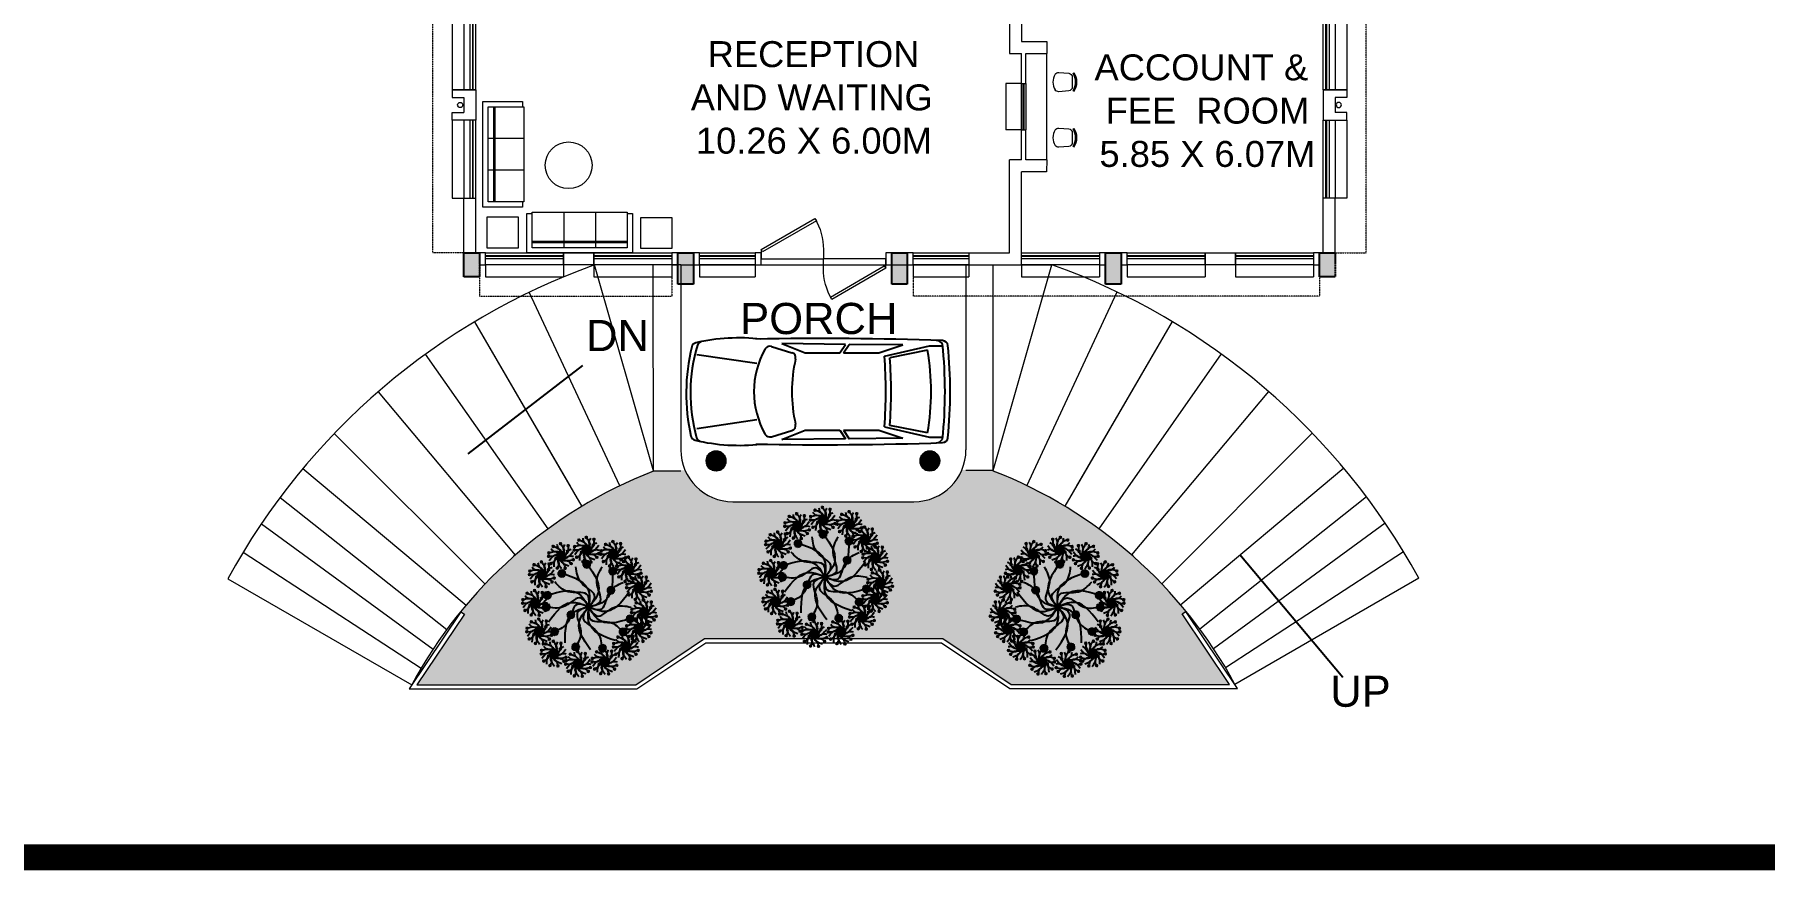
# Model space of a CAD drawing. Header units: inches. Extents: x 719368 to 6315912, y -2624014 to 446967.
# Drawn here: x 6087828 to 6121110, y -2162988 to -2146891 of the extents above; entities that cross this region are included whole.
import ezdxf
from ezdxf.lldxf.tags import DXFTag

# ---------------------------------------------------------------- set-up
doc = ezdxf.new("R2010")
doc.units = ezdxf.units.IN
doc.header["$LTSCALE"] = 20
doc.header["$MEASUREMENT"] = 0
doc.linetypes.add('CENTER2', pattern=[1.125, 0.75, -0.125, 0.125, -0.125])
doc.linetypes.add('DASHED2', pattern=[0.375, 0.25, -0.125])
doc.layers.get('0').update_dxf_attribs({"color": 51, "lineweight": 30})
doc.layers.add('Arrow', color=7, linetype='Continuous')
doc.layers.add('Tree', color=3, linetype='Continuous')
for name, color, linetype, lineweight in [('CLL LEV.', 252, 'Continuous', 18), ('COL HATCH', 254, 'Continuous', 5), ('COLUMN', 2, 'Continuous', 25), ('DIM', 7, 'Continuous', 13), ('DOOR', 43, 'Continuous', 13), ('FIXTURE', 15, 'DASHDOT', 9), ('Furniture', 13, 'Continuous', 13), ('hatch', 6, 'Continuous', 0), ('Landscaping', 82, 'Continuous', 9), ('PROJ.', 30, 'DASHED2', 13), ('Railing', 34, 'Continuous', 20), ('ramp', 9, 'Continuous', 5), ('Text', 7, 'Continuous', 15), ('WALL', 1, 'Continuous', 18), ('window', 71, 'Continuous', 18), ('Window-Wall', 7, 'Continuous', 20)]:
    doc.layers.add(name, color=color, linetype=linetype, lineweight=lineweight)
doc.styles.add('L120', font='simplex.shx', dxfattribs={"height": 1})
doc.styles.get("Standard").update_dxf_attribs({"font": 'TCCM____.TTF', "height": 100})
doc.styles.add('Tabrej.', font='GOTHIC.TTF', dxfattribs={"height": 1})
tags = doc.linetypes.add('DASHDOT', pattern=[1, 0.5, -0.25, 0, -0.25]).pattern_tags.tags
tags[10:11] = [DXFTag(74, 4), DXFTag(75, 0), DXFTag(340, '0'), DXFTag(46, 1.0), DXFTag(50, 0.0), DXFTag(44, 0.0), DXFTag(45, 0.0)]
tags[8:9] = [DXFTag(74, 4), DXFTag(75, 0), DXFTag(340, '0'), DXFTag(46, 1.0), DXFTag(50, 0.0), DXFTag(44, 0.0), DXFTag(45, 0.0)]
tags[6:7] = [DXFTag(74, 4), DXFTag(75, 0), DXFTag(340, '0'), DXFTag(46, 1.0), DXFTag(50, 0.0), DXFTag(44, 0.0), DXFTag(45, 0.0)]
tags[4:5] = [DXFTag(74, 4), DXFTag(75, 0), DXFTag(340, '0'), DXFTag(46, 1.0), DXFTag(50, 0.0), DXFTag(44, 0.0), DXFTag(45, 0.0)]
doc.dimstyles.get("Standard").update_dxf_attribs({"dimtxt": 0.18, "dimasz": 0.18, "dimexe": 0.18, "dimexo": 0.0625, "dimgap": 0.09, "dimtad": 0, "dimtih": 1, "dimtoh": 1, "dimdec": 4, "dimzin": 0, "dimdsep": 46, "dimtxsty": 'Standard', "dimcen": 0.09, "dimadec": 0, "dimazin": 0, "dimtfac": 1, "dimtdec": 4, "dimtofl": 0, "dimtmove": 0, "dimatfit": 3, "dimfxl": 0, "dimtolj": 1, "dimtzin": 0, "dimarcsym": 0})

# ---------------------------------------------------------------- blocks, each defined once
blk = doc.blocks.new('1.5 M Window')
at = {"layer": 'CLL LEV.'}
for p, q in [((-0.23, 0), (-0.46, 0)), ((-0.46, 0), (-0.46, -1.5)), ((-0.46, -1.5), (-0.23, -1.5))]:
    blk.add_line(p, q, dxfattribs=at)
at = {"layer": 'window'}
for p, q in [((-0.065, 0), (-0.065, -1.5)), ((-0.05, -1.5), (-0.05, 0))]:
    blk.add_line(p, q, dxfattribs=at)
at = {"layer": 'Window-Wall'}
for p, q in [((0, 0), (-0.23, 0)), ((-0.23, 0), (-0.23, -1.5)), ((-0.115, 0), (-0.115, -1.5)), ((0, -1.5), (0, 0)), ((-0.23, -1.5), (0, -1.5))]:
    blk.add_line(p, q, dxfattribs=at)
blk = doc.blocks.new('*U81')
for p, q in [((0, 0), (0, 6)), ((40, 0), (40, 6))]:
    blk.add_line(p, q)
blk.add_lwpolyline([(0, 0), (34.6, -20), (35.5, -18.5), (0.9, 1.5)], close=True)
blk.add_arc((0, 0), 40, 330, 360)
blk = doc.blocks.new('New Doors')
at = {"layer": 'DOOR'}
blk.add_line((0, 0.18), (1.199, 0.18), dxfattribs=at)
at = {"layer": 'DOOR', "xscale": 0.0299845412869386, "yscale": 0.0299845412869386, "zscale": 0.0299845412869386}
blk.add_blockref('*U81', (0, 0), dxfattribs=at)
blk = doc.blocks.new('chair1')
for p, q in [((527, 224), (556, 243)), ((527, -224), (556, -243))]:
    blk.add_line(p, q)
blk.add_lwpolyline([(58, 204, -0.283804), (155, 253), (416, 230, -0.389031), (510, 127), (510, -127, -0.389031), (416, -230), (155, -253, -0.283804), (58, -204)], format="xyb")
for centre, radius, start, end in [((390, 0), 390, 148.3892, 211.6108), ((201, 0), 396, 325.6197, 34.3803), ((201, 0), 430, 325.6197, 34.3803)]:
    blk.add_arc(centre, radius, start, end)
blk = doc.blocks.new('sofa1')
at = {"layer": 'Furniture'}
for p, q in [((1016, 0), (-1016, 0)), ((-1016, 0), (-1016, -762)), ((-914.4, -101.6), (-914.4, -787.4)), ((914.4, -101.6), (-914.4, -101.6)), ((-914.4, -203.2), (914.4, -203.2)), ((-914.4, -228.6), (914.4, -228.6)), ((-304.8, -787.4), (-304.8, -101.6)), ((304.8, -787.4), (304.8, -101.6)), ((914.4, -787.4), (914.4, -101.6)), ((1016, -762), (1016, 0)), ((-1016, -762), (-914.4, -762)), ((-914.4, -787.4), (914.4, -787.4)), ((914.4, -762), (1016, -762))]:
    blk.add_line(p, q, dxfattribs=at)
blk = doc.blocks.new('02PCAR01')
at = {"color": 0, "linetype": 'ByBlock'}
for p, q in [((-138, 26.03), (-145, 26.03)), ((-112.52, 20.16), (-138, 26.03)), ((-136.91, 23.5), (-115.59, 19.26)), ((-122.94, 26.61), (-92.48, 26.84)), ((-109.29, 22.08), (-122.94, 26.61)), ((-89.35, 22.08), (-109.29, 22.08)), ((-89.35, 22.08), (-92.48, 26.84)), ((-90.39, 26.87), (-54.31, 27.32)), ((-87.23, 22.08), (-90.39, 26.87)), ((-67.5, 22.08), (-87.23, 22.08)), ((-54.31, 27.32), (-67.5, 22.08)), ((-48.33, 25.72), (-60.01, 22.2)), ((-6, 20.97), (-40, 15.97)), ((-136.91, -23.36), (-115.59, -19.12)), ((-6, -20.97), (-40, -15.97)), ((-138, -25.97), (-145, -25.97)), ((-112.51, -20.11), (-138, -25.97)), ((-109.29, -21.95), (-122.94, -26.47)), ((-122.94, -26.47), (-92.48, -26.7)), ((-89.35, -21.95), (-109.29, -21.95)), ((-89.35, -21.95), (-92.48, -26.7)), ((-87.23, -21.95), (-90.39, -26.73)), ((-90.39, -26.73), (-54.31, -27.18)), ((-67.5, -21.95), (-87.23, -21.95)), ((-54.31, -27.18), (-67.5, -21.95)), ((-48.33, -25.52), (-60.01, -22))]:
    blk.add_line(p, q, dxfattribs=at)
for centre, radius, start, end in [((-77.24, -1914.33), 1944.6, 88.89024, 92.01225), ((-30.02, -77.69), 108.31, 76.66075, 96.5655), ((110.89, 0.1), 260.73, 174.2342, 185.7658), ((-145.41, 25.94), 3.14, 92.11191, 173.48992), ((111.89, 0.1), 258.76, 174.01419, 185.98581), ((-141.57, 24.61), 4.6, 94.39871, 147.52881), ((-7.97, 0.1), 131.06, 169.68972, 190.31028), ((147.71, 0.1), 261.01, 175.59188, 184.44072), ((-59.14, 19.33), 3, 106.79837, 193.66308), ((-47.46, 22.85), 3, 31.14552, 106.79837), ((-87.12, 0.1), 48.72, 330.07742, 29.92258), ((-8.86, 25.33), 3.14, 17.81788, 78.39421), ((-95.47, 0.91), 93.12, 343.03471, 15.81411), ((-5.75, 24.64), 3.14, 14.34517, 76.66075), ((-111.75, 0.91), 111.76, 346.39761, 12.667), ((146.01, 0.1), 262.31, 175.79714, 184.20286), ((-142.7, 0.1), 82.75, 347.06832, 12.93168), ((-59.14, -19.13), 3, 166.33692, 253.20163), ((-145.41, -25.74), 3.14, 186.51008, 267.88809), ((-77.24, 1914.53), 1944.6, 267.98775, 271.10976), ((-141.57, -24.41), 4.6, 212.47119, 265.60129), ((-47.46, -22.65), 3, 253.20163, 328.85448), ((-30.02, 77.89), 108.31, 263.4345, 283.11557), ((-9.37, -25.23), 3.14, 281.32486, 340.88258), ((-6.15, -24.54), 3.14, 283.11557, 344.59415)]:
    blk.add_arc(centre, radius, start, end, dxfattribs=at)
blk = doc.blocks.new('PLANTDF')
at = {"color": 1, "lineweight": -3}
for centre, start, end in [((9523.154, -929.837), 278.6787, 342.5073), ((9523.219, -929.832), 206.6787, 270.5073), ((9523.14, -929.855), 302.6787, 6.5073), ((9523.139, -929.9), 350.6787, 54.5073), ((9523.234, -929.913), 110.6787, 174.5073), ((9523.235, -929.848), 182.6787, 246.5073), ((9523.134, -929.878), 326.6787, 30.5073), ((9523.244, -929.892), 134.6787, 198.5073), ((9523.244, -929.869), 158.6787, 222.5073), ((9522.985, -929.88), 254.6787, 318.5073), ((9522.982, -929.985), 38.6787, 102.5073), ((9523.005, -929.988), 62.6787, 126.5073), ((9522.965, -929.891), 278.6787, 342.5073), ((9523.008, -929.878), 230.6787, 294.5073), ((9522.963, -929.973), 14.6787, 78.5073), ((9523.027, -929.982), 86.6787, 150.5073), ((9523.03, -929.886), 206.6787, 270.5073), ((9522.951, -929.909), 302.6787, 6.5073), ((9522.95, -929.954), 350.6787, 54.5073), ((9523.045, -929.967), 110.6787, 174.5073), ((9523.046, -929.901), 182.6787, 246.5073), ((9522.945, -929.932), 326.6787, 30.5073), ((9523.055, -929.946), 134.6787, 198.5073), ((9523.055, -929.923), 158.6787, 222.5073), ((9523.174, -929.826), 254.6787, 318.5073), ((9523.171, -929.931), 38.6787, 102.5073), ((9523.194, -929.934), 62.6787, 126.5073), ((9523.197, -929.824), 230.6787, 294.5073), ((9523.152, -929.919), 14.6787, 78.5073), ((9523.216, -929.928), 86.6787, 150.5073), ((9523.361, -929.891), 254.6787, 318.5073), ((9523.359, -929.996), 38.6787, 102.5073), ((9523.341, -929.902), 278.6787, 342.5073), ((9523.384, -929.889), 230.6787, 294.5073), ((9523.382, -929.999), 62.6787, 126.5073), ((9523.339, -929.984), 14.6787, 78.5073), ((9523.404, -929.993), 86.6787, 150.5073), ((9523.406, -929.897), 206.6787, 270.5073), ((9523.327, -929.92), 302.6787, 6.5073), ((9523.326, -929.965), 350.6787, 54.5073), ((9523.421, -929.978), 110.6787, 174.5073), ((9523.423, -929.913), 182.6787, 246.5073), ((9523.322, -929.943), 326.6787, 30.5073), ((9523.432, -929.934), 158.6787, 222.5073), ((9523.431, -929.957), 134.6787, 198.5073), ((9522.866, -930.032), 254.6787, 318.5073), ((9522.864, -930.137), 38.6787, 102.5073), ((9522.889, -930.03), 230.6787, 294.5073), ((9522.887, -930.14), 62.6787, 126.5073), ((9522.846, -930.043), 278.6787, 342.5073), ((9522.844, -930.125), 14.6787, 78.5073), ((9522.909, -930.134), 86.6787, 150.5073), ((9522.832, -930.061), 302.6787, 6.5073), ((9522.911, -930.038), 206.6787, 270.5073), ((9522.831, -930.106), 350.6787, 54.5073), ((9522.926, -930.119), 110.6787, 174.5073), ((9522.827, -930.084), 326.6787, 30.5073), ((9522.928, -930.053), 182.6787, 246.5073), ((9522.937, -930.075), 158.6787, 222.5073), ((9522.936, -930.098), 134.6787, 198.5073), ((9523.337, -930.031), 254.6787, 318.5073), ((9523.334, -930.136), 38.6787, 102.5073), ((9523.36, -930.029), 230.6787, 294.5073), ((9523.357, -930.139), 62.6787, 126.5073), ((9523.316, -930.042), 278.6787, 342.5073), ((9523.314, -930.124), 14.6787, 78.5073), ((9523.379, -930.133), 86.6787, 150.5073), ((9523.302, -930.06), 302.6787, 6.5073), ((9523.381, -930.037), 206.6787, 270.5073), ((9523.301, -930.105), 350.6787, 54.5073), ((9523.397, -930.118), 110.6787, 174.5073), ((9523.297, -930.083), 326.6787, 30.5073), ((9523.398, -930.053), 182.6787, 246.5073), ((9523.406, -930.097), 134.6787, 198.5073), ((9523.407, -930.074), 158.6787, 222.5073), ((9522.852, -930.118), 254.6787, 318.5073), ((9522.849, -930.224), 38.6787, 102.5073), ((9522.875, -930.116), 230.6787, 294.5073), ((9522.872, -930.227), 62.6787, 126.5073), ((9522.831, -930.129), 278.6787, 342.5073), ((9522.829, -930.212), 14.6787, 78.5073), ((9522.894, -930.22), 86.6787, 150.5073), ((9522.817, -930.147), 302.6787, 6.5073), ((9522.896, -930.124), 206.6787, 270.5073), ((9522.816, -930.193), 350.6787, 54.5073), ((9522.912, -930.205), 110.6787, 174.5073), ((9522.812, -930.17), 326.6787, 30.5073), ((9522.913, -930.14), 182.6787, 246.5073), ((9522.921, -930.184), 134.6787, 198.5073), ((9522.922, -930.161), 158.6787, 222.5073), ((9523.028, -930.188), 254.6787, 318.5073), ((9523.026, -930.294), 38.6787, 102.5073), ((9523.048, -930.297), 62.6787, 126.5073), ((9523.008, -930.199), 278.6787, 342.5073), ((9523.051, -930.186), 230.6787, 294.5073), ((9523.006, -930.282), 14.6787, 78.5073), ((9523.071, -930.29), 86.6787, 150.5073), ((9523.073, -930.194), 206.6787, 270.5073), ((9522.994, -930.218), 302.6787, 6.5073), ((9522.993, -930.263), 350.6787, 54.5073), ((9523.088, -930.275), 110.6787, 174.5073), ((9523.09, -930.21), 182.6787, 246.5073), ((9522.989, -930.24), 326.6787, 30.5073), ((9523.098, -930.254), 134.6787, 198.5073), ((9523.099, -930.231), 158.6787, 222.5073), ((9522.899, -930.303), 254.6787, 318.5073), ((9522.896, -930.408), 38.6787, 102.5073), ((9522.922, -930.301), 230.6787, 294.5073), ((9522.919, -930.411), 62.6787, 126.5073), ((9522.878, -930.314), 278.6787, 342.5073), ((9522.876, -930.396), 14.6787, 78.5073), ((9522.941, -930.405), 86.6787, 150.5073), ((9522.864, -930.332), 302.6787, 6.5073), ((9522.943, -930.309), 206.6787, 270.5073), ((9522.863, -930.377), 350.6787, 54.5073), ((9522.959, -930.39), 110.6787, 174.5073), ((9522.96, -930.325), 182.6787, 246.5073), ((9522.859, -930.355), 326.6787, 30.5073), ((9522.968, -930.369), 134.6787, 198.5073), ((9522.969, -930.346), 158.6787, 222.5073), ((9523.381, -930.356), 278.6787, 342.5073), ((9523.367, -930.374), 302.6787, 6.5073), ((9523.463, -930.366), 182.6787, 246.5073), ((9523.362, -930.396), 326.6787, 30.5073), ((9523.472, -930.387), 158.6787, 222.5073), ((9523.471, -930.411), 134.6787, 198.5073), ((9523.461, -930.253), 254.6787, 318.5073), ((9523.458, -930.359), 38.6787, 102.5073), ((9523.481, -930.362), 62.6787, 126.5073), ((9523.441, -930.264), 278.6787, 342.5073), ((9523.484, -930.251), 230.6787, 294.5073), ((9523.438, -930.347), 14.6787, 78.5073), ((9523.503, -930.355), 86.6787, 150.5073), ((9523.426, -930.282), 302.6787, 6.5073), ((9523.506, -930.259), 206.6787, 270.5073), ((9523.425, -930.328), 350.6787, 54.5073), ((9523.521, -930.34), 110.6787, 174.5073), ((9523.522, -930.275), 182.6787, 246.5073), ((9523.421, -930.305), 326.6787, 30.5073), ((9523.531, -930.319), 134.6787, 198.5073), ((9523.045, -930.429), 254.6787, 318.5073), ((9523.042, -930.534), 38.6787, 102.5073), ((9523.068, -930.427), 230.6787, 294.5073), ((9523.065, -930.537), 62.6787, 126.5073), ((9523.024, -930.44), 278.6787, 342.5073), ((9523.022, -930.522), 14.6787, 78.5073), ((9523.087, -930.53), 86.6787, 150.5073), ((9523.01, -930.458), 302.6787, 6.5073), ((9523.089, -930.434), 206.6787, 270.5073), ((9523.009, -930.503), 350.6787, 54.5073), ((9523.105, -930.515), 110.6787, 174.5073), ((9523.005, -930.48), 326.6787, 30.5073), ((9523.106, -930.45), 182.6787, 246.5073), ((9523.115, -930.472), 158.6787, 222.5073), ((9523.114, -930.495), 134.6787, 198.5073), ((9523.242, -930.453), 254.6787, 318.5073), ((9523.265, -930.451), 230.6787, 294.5073), ((9523.221, -930.464), 278.6787, 342.5073), ((9523.219, -930.547), 14.6787, 78.5073), ((9523.284, -930.555), 86.6787, 150.5073), ((9523.207, -930.482), 302.6787, 6.5073), ((9523.286, -930.459), 206.6787, 270.5073), ((9523.206, -930.528), 350.6787, 54.5073), ((9523.302, -930.54), 110.6787, 174.5073), ((9523.202, -930.505), 326.6787, 30.5073), ((9523.303, -930.475), 182.6787, 246.5073), ((9523.311, -930.519), 134.6787, 198.5073), ((9523.312, -930.496), 158.6787, 222.5073), ((9523.401, -930.344), 254.6787, 318.5073), ((9523.399, -930.45), 38.6787, 102.5073), ((9523.421, -930.453), 62.6787, 126.5073), ((9523.424, -930.343), 230.6787, 294.5073), ((9523.379, -930.438), 14.6787, 78.5073), ((9523.444, -930.446), 86.6787, 150.5073), ((9523.446, -930.35), 206.6787, 270.5073), ((9523.366, -930.419), 350.6787, 54.5073), ((9523.461, -930.431), 110.6787, 174.5073), ((9523.239, -930.559), 38.6787, 102.5073), ((9523.262, -930.562), 62.6787, 126.5073)]:
    blk.add_arc(centre, 0.0555, start, end, dxfattribs=at)
at = {"color": 64, "lineweight": -3}
for points in [[(9522.985, -930.444), (9523.079, -930.217), (9523.27, -930.156), (9523.254, -930.02), (9523.301, -929.907)], [(9523.004, -929.93), (9523.19, -930.091), (9523.19, -930.291), (9523.324, -930.318), (9523.417, -930.398)], [(9523.377, -929.944), (9523.282, -930.171), (9523.092, -930.233), (9523.108, -930.368), (9523.06, -930.482)], [(9523.169, -930.512), (9523.112, -930.273), (9523.23, -930.111), (9523.138, -930.011), (9523.109, -929.891)], [(9523.193, -929.877), (9523.249, -930.116), (9523.132, -930.278), (9523.224, -930.378), (9523.252, -930.498)], [(9522.875, -930.281), (9523.085, -930.153), (9523.276, -930.215), (9523.342, -930.097), (9523.447, -930.033)], [(9522.882, -930.085), (9523.128, -930.105), (9523.245, -930.267), (9523.369, -930.21), (9523.491, -930.22)], [(9523.487, -930.107), (9523.277, -930.235), (9523.086, -930.173), (9523.02, -930.292), (9522.914, -930.356)], [(9523.358, -930.458), (9523.171, -930.298), (9523.171, -930.098), (9523.038, -930.071), (9522.945, -929.991)], [(9523.479, -930.304), (9523.234, -930.284), (9523.116, -930.122), (9522.993, -930.179), (9522.87, -930.169)]]:
    blk.add_spline(points, degree=3, dxfattribs=at)
blk = doc.blocks.new('New Shaft')
at = {"layer": 'FIXTURE'}
blk.add_circle((0.327, -0.302), 0.05, dxfattribs=at)
at = {"layer": 'WALL'}
for p, q in [((0.035, 0), (0.62, 0)), ((0.035, 0), (0.035, -0.46)), ((0.185, -0.46), (0.185, -0.23)), ((0.185, -0.23), (0.47, -0.23)), ((0.47, -0.46), (0.47, -0.23)), ((0.62, 0), (0.62, -0.46)), ((0.035, -0.46), (0.185, -0.46)), ((0.62, -0.46), (0.47, -0.46))]:
    blk.add_line(p, q, dxfattribs=at)

msp = doc.modelspace()

# ---------------------------------------------------------------- hatches: boundary and pattern name
at = {"lineweight": 30, "ltscale": 0.05}
h = msp.add_hatch(color=0, dxfattribs=at)
h.dxf.hatch_style = 1
h.paths.add_polyline_path([(6100755.6823, -2155102.6644, 1), (6101121.6823, -2155102.6644, 1)])
h = msp.add_hatch(color=0, dxfattribs=at)
h.dxf.hatch_style = 1
h.paths.add_polyline_path([(6104870.6823, -2155102.6644, 1), (6105236.6823, -2155102.6644, 1)])
at = {"layer": 'COL HATCH', "linetype": 'CENTER2'}
h = msp.add_hatch(color=3, dxfattribs=at)
h.dxf.hatch_style = 1
h.paths.add_polyline_path([(6096388.9475, -2151557.691), (6096088.9475, -2151557.691), (6096088.9475, -2151097.691), (6096388.9475, -2151097.691)])
at = {"layer": 'COL HATCH'}
h = msp.add_hatch(color=3, dxfattribs=at)
h.dxf.hatch_style = 1
h.paths.add_polyline_path([(6100503.9474, -2151697.691), (6100203.9474, -2151697.691), (6100203.9474, -2151097.691), (6100503.9474, -2151097.691)])
h = msp.add_hatch(color=3, dxfattribs=at)
h.dxf.hatch_style = 1
h.paths.add_polyline_path([(6104618.9475, -2151697.691), (6104318.9475, -2151697.691), (6104318.9475, -2151097.691), (6104618.9475, -2151097.691)])
h = msp.add_hatch(color=3, dxfattribs=at)
h.dxf.hatch_style = 1
h.paths.add_polyline_path([(6108733.9474, -2151697.691), (6108433.9474, -2151697.691), (6108433.9474, -2151097.691), (6108733.9474, -2151097.691)])
at = {"layer": 'COL HATCH', "linetype": 'CENTER2'}
h = msp.add_hatch(color=3, dxfattribs=at)
h.dxf.hatch_style = 1
h.paths.add_polyline_path([(6112848.9475, -2151557.691), (6112548.9475, -2151557.691), (6112548.9475, -2151097.691), (6112848.9475, -2151097.691)])
at = {"layer": 'Landscaping'}
h = msp.add_hatch(dxfattribs=at)
h.set_pattern_fill('DOTS', color=256, scale=1500, style=0)
h.set_pattern_definition([(0, (6095182.835, -2159411.15), (46.875, 93.75), [0, -93.75])])
edge = h.paths.add_edge_path()
edge.add_line((6096030.8988, -2158006.6485), (6096097.2847, -2158051.2905))
edge.add_line((6096097.2847, -2158051.2905), (6095182.8349, -2159411.1455))
edge.add_line((6095182.8349, -2159411.1455), (6099393.3886, -2159411.1455))
edge.add_line((6099393.3886, -2159411.1455), (6100717.473, -2158524.9852))
edge.add_line((6100717.473, -2158524.9852), (6105301.9899, -2158524.9852))
edge.add_line((6105301.9899, -2158524.9852), (6106616.3705, -2159404.6511))
edge.add_line((6106616.3705, -2159404.6511), (6110819.172, -2159404.6511))
edge.add_line((6110819.172, -2159404.6511), (6109907.1365, -2158048.3863))
edge.add_line((6109907.1365, -2158048.3863), (6109977.7088, -2158000.9292))
edge.add_arc((6103006.6019, -2163607.8826), 8946.1867, 38.8101799, 68.57024219)
edge.add_line((6106275.1833, -2155280.1799), (6105667.5755, -2155279.5866))
edge.add_arc((6104747.5658, -2154887.691), 1000, 270, 336.92750063, ccw=False)
edge.add_line((6104747.5658, -2155887.691), (6101261.5658, -2155887.691))
edge.add_arc((6101261.5658, -2154887.691), 1000, 203.2085638, 270, ccw=False)
edge.add_line((6100342.4893, -2155281.7703), (6099733.3357, -2155282.0201))
edge.add_arc((6103006.6019, -2163607.8826), 8946.1867, 111.46199277, 141.2368117)

# ---------------------------------------------------------------- linework, layer by layer
at = {"color": 2, "const_width": 500}
msp.add_lwpolyline([(6163985.6268, -2162738.4634), (5919146.0467, -2162738.4634), (5919146.0467, -2110683.5862), (6163985.6268, -2110683.5862)], close=True, dxfattribs=at)
at = {"layer": 'CLL LEV.'}
for p, q in [((6106813.9475, -2147835.4176), (6106513.9475, -2147835.4176)), ((6106513.9475, -2147835.4176), (6106513.9475, -2148723.1911)), ((6106813.9475, -2148723.1911), (6106513.9475, -2148723.1911)), ((6096503.9475, -2151327.691), (6096503.9475, -2151557.691)), ((6098003.9475, -2151327.691), (6098003.9475, -2151557.691)), ((6098588.9475, -2151327.691), (6098588.9475, -2151557.691)), ((6100088.9475, -2151327.691), (6100088.9475, -2151557.691)), ((6100618.9475, -2151327.7137), (6100618.9475, -2151557.7137)), ((6101690.1842, -2151327.7137), (6101690.1842, -2151557.7137)), ((6104733.9475, -2151327.7137), (6104733.9475, -2151557.7137)), ((6105805.1842, -2151327.7137), (6105805.1842, -2151557.7137)), ((6106814.2449, -2151327.691), (6106814.2449, -2151557.691)), ((6108314.2091, -2151327.691), (6108314.2091, -2151557.691)), ((6108848.9475, -2151327.691), (6108848.9475, -2151557.691)), ((6110348.9475, -2151327.691), (6110348.9475, -2151557.691)), ((6110933.9475, -2151327.691), (6110933.9475, -2151557.691)), ((6112433.9475, -2151327.691), (6112433.9475, -2151557.691)), ((6096503.9475, -2151557.691), (6098003.9475, -2151557.691)), ((6098588.9475, -2151557.691), (6100088.9475, -2151557.691)), ((6100618.9475, -2151557.7137), (6101690.1842, -2151557.7137)), ((6104733.9475, -2151557.7137), (6105805.1842, -2151557.7137)), ((6106814.2449, -2151557.691), (6108314.2091, -2151557.691)), ((6108848.9475, -2151557.691), (6110348.9475, -2151557.691)), ((6110933.9475, -2151557.691), (6112433.9475, -2151557.691))]:
    msp.add_line(p, q, dxfattribs=at)
at = {"layer": 'COLUMN', "color": 3}
for p, q in [((6100203.9474, -2151697.691), (6100203.9474, -2151097.691)), ((6100203.9474, -2151097.691), (6100503.9474, -2151097.691)), ((6100503.9474, -2151097.691), (6100503.9474, -2151697.691)), ((6104318.9475, -2151697.691), (6104318.9475, -2151097.691)), ((6104318.9475, -2151097.691), (6104618.9475, -2151097.691)), ((6104618.9475, -2151097.691), (6104618.9475, -2151697.691)), ((6108433.9474, -2151697.691), (6108433.9474, -2151097.691)), ((6108433.9474, -2151097.691), (6108733.9474, -2151097.691)), ((6108733.9474, -2151097.691), (6108733.9474, -2151697.691)), ((6100503.9474, -2151697.691), (6100203.9474, -2151697.691)), ((6104618.9475, -2151697.691), (6104318.9475, -2151697.691)), ((6108733.9474, -2151697.691), (6108433.9474, -2151697.691))]:
    msp.add_line(p, q, dxfattribs=at)
at = {"layer": 'COLUMN', "color": 3, "linetype": 'CENTER2'}
for points in [[(6096388.9475, -2151557.691), (6096088.9475, -2151557.691), (6096088.9475, -2151097.691), (6096388.9475, -2151097.691), (6096388.9475, -2151557.691)], [(6112848.9475, -2151557.691), (6112548.9475, -2151557.691), (6112548.9475, -2151097.691), (6112848.9475, -2151097.691), (6112848.9475, -2151557.691)]]:
    msp.add_lwpolyline(points, dxfattribs=at)
at = {"layer": 'COLUMN', "color": 3, "lineweight": 30, "ltscale": 0.05}
for centre in [(6100938.6823, -2155102.6644), (6105053.6823, -2155102.6644)]:
    msp.add_circle(centre, 183, dxfattribs=at)
at = {"layer": 'FIXTURE'}
for points in [[(6096532.4066, -2151001.9701), (6096532.4066, -2150401.9701), (6097132.4066, -2150401.9701), (6097132.4066, -2151001.9701), (6096532.4066, -2151001.9701)], [(6099490.4039, -2151013.8371), (6099490.4039, -2150413.8371), (6100090.4039, -2150413.8371), (6100090.4039, -2151013.8371), (6099490.4039, -2151013.8371)]]:
    msp.add_lwpolyline(points, dxfattribs=at)
msp.add_circle((6098102.5078, -2149408.9549), 450, dxfattribs=at)
at = {"layer": 'Furniture', "ltscale": 10000}
msp.add_line((6107300.8407, -2149302.6852), (6107304.0791, -2147255.9235), dxfattribs=at)
at = {"layer": 'hatch', "color": 26}
msp.add_line((6096030.8988, -2158006.6485), (6096097.2847, -2158051.2905), dxfattribs=at)
at = {"layer": 'PROJ.'}
for p, q in [((6095488.9475, -2151097.691), (6095488.9475, -2145627.6683)), ((6113448.9475, -2151097.691), (6113448.9475, -2145627.691)), ((6096088.9475, -2151097.691), (6095488.9475, -2151097.691)), ((6096388.9475, -2151327.7137), (6096388.9475, -2151927.7137)), ((6112548.9475, -2151327.691), (6112548.9475, -2151927.691)), ((6112848.9475, -2151097.691), (6113448.9475, -2151097.691)), ((6096388.9475, -2151927.7137), (6100088.9475, -2151927.7137)), ((6112548.9475, -2151927.691), (6104733.9475, -2151927.691))]:
    msp.add_line(p, q, dxfattribs=at)
at = {"layer": 'PROJ.', "ltscale": 0.05}
for p, q in [((6100088.9475, -2151327.691), (6100088.9475, -2151927.7137)), ((6104733.9475, -2151327.7137), (6104733.9475, -2151927.691))]:
    msp.add_line(p, q, dxfattribs=at)
at = {"layer": 'Railing', "color": 26}
for points in [[(6096030.8988, -2158006.6485), (6095032.632, -2159491.1455), (6099417.689, -2159491.1455), (6100741.7734, -2158604.9852), (6105277.6895, -2158604.9852), (6106592.0701, -2159484.6511), (6110975.4543, -2159484.6511), (6109977.7088, -2158000.9292)], [(6096097.2847, -2158051.2905), (6095182.8349, -2159411.1455), (6099393.3886, -2159411.1455), (6100717.473, -2158524.9852), (6105301.9899, -2158524.9852), (6106616.3705, -2159404.6511), (6110819.172, -2159404.6511), (6109907.1365, -2158048.3863), (6109977.7088, -2158000.9292)]]:
    msp.add_lwpolyline(points, dxfattribs=at)
at = {"layer": 'ramp', "ltscale": 0.05}
for p, q in [((6100261.5658, -2151327.691), (6098600.1729, -2151328.3723)), ((6099733.3391, -2155290.3725), (6098600.1729, -2151328.3723)), ((6105741.5653, -2151325.4438), (6107402.9583, -2151324.7625)), ((6106273.0418, -2155287.6907), (6106271.4177, -2151327.0357)), ((6106273.0418, -2155287.6907), (6107402.9583, -2151324.7625)), ((6099086.7304, -2155582.0919), (6097346.2413, -2151853.5937)), ((6106919.8896, -2155578.8797), (6108657.3202, -2151848.9553)), ((6096290.4307, -2152423.2488), (6098136.2667, -2155599.2663)), ((6096290.4307, -2152423.2488), (6098356.6609, -2155978.4852)), ((6109713.5976, -2152417.7442), (6107650.284, -2155974.6741)), ((6109713.5976, -2152417.7442), (6107870.3671, -2155595.2746)), ((6110658.9139, -2153041.6576), (6108303.5094, -2156408.4615)), ((6095345.6265, -2153047.9373), (6097703.7915, -2156412.8083)), ((6094435.0035, -2153772.7064), (6097075.0166, -2156916.3326)), ((6111570.131, -2153765.6797), (6108932.697, -2156911.47)), ((6093593.8545, -2154574.435), (6096494.7172, -2157472.9195)), ((6112411.9372, -2154566.7181), (6109513.4528, -2157467.5808)), ((6092990.9365, -2155247.8925), (6096128.2861, -2157881.3958)), ((6099733.3391, -2155290.3725), (6100263.1907, -2155290.1552)), ((6106273.0418, -2155287.6907), (6105743.1903, -2155287.908)), ((6113015.4074, -2155239.6808), (6109880.2187, -2157875.7564)), ((6092551.3171, -2155804.6775), (6095759.9366, -2158348.4925)), ((6113455.4833, -2155796.1052), (6110248.9512, -2158342.5509)), ((6092190.9029, -2156312.429), (6095496.7629, -2158725.6536)), ((6113816.3138, -2156303.5608), (6110512.4341, -2158719.496)), ((6091841.5612, -2156859.1898), (6095266.1649, -2159093.7732)), ((6114166.1038, -2156850.0349), (6110743.3339, -2159087.4264)), ((6091548.1881, -2157370.2754), (6095086.4289, -2159411.1455)), ((6114459.8959, -2157360.8798), (6110923.3302, -2159404.6511))]:
    msp.add_line(p, q, dxfattribs=at)
at = {"layer": 'ramp'}
msp.add_line((6099733.3391, -2155290.3725), (6099731.715, -2151329.7175), dxfattribs=at)
at = {"layer": 'ramp', "ltscale": 0.05}
for centre, radius, start, end in [((6103006.6019, -2163607.8826), 13046.1867, 109.74022165, 151.43749004), ((6103006.6019, -2163607.8826), 13046.1867, 28.60950156, 70.30676995), ((6103018.2177, -2163693.5391), 9013.9984, 111.37184879, 151.63527327), ((6102995.0563, -2163693.5486), 9013.9984, 28.41171833, 68.67514281)]:
    msp.add_arc(centre, radius, start, end, dxfattribs=at)
at = {"layer": 'WALL'}
for p, q in [((6106583.9471, -2145027.3022), (6106583.9478, -2147255.1403)), ((6106813.9477, -2144797.691), (6106813.9477, -2147025.1403)), ((6106813.9477, -2147025.1403), (6107304.4442, -2147025.1403)), ((6107304.4442, -2147025.1403), (6107304.0803, -2147255.1403)), ((6106583.9478, -2147255.1403), (6106813.9475, -2147255.1403)), ((6106813.9475, -2147835.4176), (6106813.9475, -2147255.1403)), ((6106898.3227, -2147835.4176), (6106898.3227, -2147255.1403)), ((6106898.3227, -2147255.1403), (6107304.0803, -2147255.1403)), ((6106813.9475, -2147835.4176), (6106898.3227, -2147835.4176)), ((6106813.9475, -2149302.6852), (6106813.9475, -2148723.1911)), ((6106813.9475, -2148723.1911), (6106898.3227, -2148723.1911)), ((6106898.3227, -2149302.6852), (6106898.3227, -2148723.1911)), ((6106813.9475, -2149302.6852), (6106583.9475, -2149302.6852)), ((6106583.9475, -2151097.691), (6106583.9475, -2149302.6852)), ((6107300.8407, -2149302.6852), (6106898.3227, -2149302.6852)), ((6107300.8407, -2149302.6852), (6107300.4768, -2149532.6852)), ((6107300.4768, -2149532.6852), (6106813.9654, -2149532.6852)), ((6106814.2449, -2151327.691), (6106813.9654, -2149532.6852)), ((6096088.9475, -2151097.691), (6096088.9475, -2150040.1683)), ((6096088.9475, -2150040.1683), (6096318.9475, -2150040.1683)), ((6096318.9475, -2151097.691), (6096318.9475, -2150040.1683)), ((6112618.9475, -2151097.7364), (6112618.9475, -2150040.2137)), ((6112848.9475, -2150040.2137), (6112618.9475, -2150040.2137)), ((6112848.9475, -2151097.7364), (6112848.9475, -2150040.2137)), ((6105805.1842, -2151097.691), (6106583.9475, -2151097.691)), ((6105805.1842, -2151097.7137), (6105805.1842, -2151327.7137)), ((6105805.1842, -2151327.691), (6106814.2449, -2151327.691)), ((6100263.1897, -2155287.6907), (6100263.1897, -2155287.6907))]:
    msp.add_line(p, q, dxfattribs=at)
for points in [[(6096503.9475, -2151327.691), (6096503.9475, -2151097.691), (6096388.9475, -2151097.691), (6096388.9475, -2151327.691), (6096503.9475, -2151327.691)], [(6096503.9475, -2151327.7137), (6096503.9475, -2151097.7137), (6096388.9475, -2151097.7137), (6096388.9475, -2151327.7137), (6096503.9475, -2151327.7137)], [(6100203.9474, -2151327.691), (6100203.9474, -2151097.691), (6100088.9474, -2151097.691), (6100088.9474, -2151327.691), (6100203.9474, -2151327.691)], [(6100618.9475, -2151327.691), (6100618.9475, -2151097.691), (6100503.9475, -2151097.691), (6100503.9475, -2151327.691), (6100618.9475, -2151327.691)], [(6101805.1842, -2151327.691), (6101805.1842, -2151097.691), (6101690.1842, -2151097.691), (6101690.1842, -2151327.691), (6101805.1842, -2151327.691)], [(6104318.9475, -2151327.691), (6104318.9475, -2151097.691), (6104203.9475, -2151097.691), (6104203.9475, -2151327.691), (6104318.9475, -2151327.691)], [(6104733.9475, -2151327.691), (6104733.9475, -2151097.691), (6104618.9475, -2151097.691), (6104618.9475, -2151327.691), (6104733.9475, -2151327.691)], [(6104733.9475, -2151327.7137), (6104733.9475, -2151097.7137), (6104618.9475, -2151097.7137), (6104618.9475, -2151327.7137), (6104733.9475, -2151327.7137)], [(6108433.9474, -2151327.691), (6108433.9474, -2151097.691), (6108314.2091, -2151097.691), (6108314.2091, -2151327.691), (6108433.9474, -2151327.691)], [(6108848.9475, -2151327.691), (6108848.9475, -2151097.691), (6108733.9475, -2151097.691), (6108733.9475, -2151327.691), (6108848.9475, -2151327.691)], [(6112548.9475, -2151327.691), (6112548.9475, -2151097.691), (6112433.9475, -2151097.691), (6112433.9475, -2151327.691), (6112548.9475, -2151327.691)]]:
    msp.add_lwpolyline(points, dxfattribs=at)
for points in [[(6098003.9475, -2151097.691), (6098588.9475, -2151097.691), (6098588.9475, -2151327.691), (6098003.9475, -2151327.691)], [(6110348.9475, -2151097.691), (6110933.9475, -2151097.691), (6110933.9475, -2151327.691), (6110348.9475, -2151327.691)]]:
    msp.add_lwpolyline(points, close=True, dxfattribs=at)
at = {"layer": 'window', "ltscale": 0.05}
for p, q in [((6106846.5577, -2148723.1911), (6106846.5577, -2147835.4176)), ((6106869.5808, -2148723.1911), (6106869.5808, -2147835.4176))]:
    msp.add_line(p, q, dxfattribs=at)
at = {"layer": 'window'}
for p, q in [((6096503.9475, -2151147.691), (6098003.9475, -2151147.691)), ((6098003.9475, -2151162.691), (6096503.9475, -2151162.691)), ((6098588.9475, -2151147.691), (6100088.9475, -2151147.691)), ((6100088.9475, -2151162.691), (6098588.9475, -2151162.691)), ((6100618.9475, -2151147.691), (6101690.1842, -2151147.691)), ((6101690.1842, -2151162.691), (6100618.9475, -2151162.691)), ((6104733.9475, -2151147.7137), (6105805.1842, -2151147.7137)), ((6105805.1842, -2151162.7137), (6104733.9475, -2151162.7137)), ((6106814.2091, -2151147.6918), (6108314.2091, -2151147.6918)), ((6108314.2091, -2151162.6918), (6106814.2091, -2151162.6918)), ((6108848.9475, -2151147.691), (6110348.9475, -2151147.691)), ((6110348.9475, -2151162.691), (6108848.9475, -2151162.691)), ((6110933.9475, -2151147.691), (6112433.9475, -2151147.691)), ((6112433.9475, -2151162.691), (6110933.9475, -2151162.691))]:
    msp.add_line(p, q, dxfattribs=at)
at = {"layer": 'Window-Wall'}
for p, q in [((6106813.9475, -2148723.1911), (6106813.9475, -2147835.4176)), ((6106898.3227, -2147835.4176), (6106898.3227, -2148723.1911)), ((6096503.9475, -2151327.691), (6096503.9475, -2151097.691)), ((6096503.9475, -2151097.691), (6098003.9475, -2151097.691)), ((6098003.9475, -2151212.691), (6096503.9475, -2151212.691)), ((6098003.9475, -2151327.691), (6096503.9475, -2151327.691)), ((6098003.9475, -2151097.691), (6098003.9475, -2151327.691)), ((6098588.9475, -2151327.691), (6098588.9475, -2151097.691)), ((6098588.9475, -2151097.691), (6100088.9475, -2151097.691)), ((6100088.9475, -2151212.691), (6098588.9475, -2151212.691)), ((6100088.9475, -2151327.691), (6098588.9475, -2151327.691)), ((6100088.9475, -2151097.691), (6100088.9475, -2151327.691)), ((6100618.9475, -2151327.691), (6100618.9475, -2151097.691)), ((6100618.9475, -2151097.691), (6101690.1842, -2151097.691)), ((6101690.1842, -2151212.691), (6100618.9475, -2151212.691)), ((6101690.1842, -2151327.691), (6100618.9475, -2151327.691)), ((6101690.1842, -2151097.691), (6101690.1842, -2151327.691)), ((6104733.9475, -2151097.7137), (6105805.1842, -2151097.7137)), ((6105805.1842, -2151212.7137), (6104733.9475, -2151212.7137)), ((6105805.1842, -2151327.7137), (6104733.9475, -2151327.7137)), ((6106814.2091, -2151327.6918), (6106814.2091, -2151097.6918)), ((6106814.2091, -2151097.6918), (6108314.2091, -2151097.6918)), ((6108314.2091, -2151212.6918), (6106814.2091, -2151212.6918)), ((6108314.2091, -2151327.6918), (6106814.2091, -2151327.6918)), ((6108314.2091, -2151097.6918), (6108314.2091, -2151327.6918)), ((6108848.9475, -2151327.691), (6108848.9475, -2151097.691)), ((6108848.9475, -2151097.691), (6110348.9475, -2151097.691)), ((6110348.9475, -2151212.691), (6108848.9475, -2151212.691)), ((6110348.9475, -2151327.691), (6108848.9475, -2151327.691)), ((6110348.9475, -2151097.691), (6110348.9475, -2151327.691)), ((6110933.9475, -2151327.691), (6110933.9475, -2151097.691)), ((6110933.9475, -2151097.691), (6112433.9475, -2151097.691)), ((6112433.9475, -2151212.691), (6110933.9475, -2151212.691)), ((6112433.9475, -2151327.691), (6110933.9475, -2151327.691)), ((6112433.9475, -2151097.691), (6112433.9475, -2151327.691))]:
    msp.add_line(p, q, dxfattribs=at)
at = {"layer": 'Window-Wall', "lineweight": 15}
for p, q in [((6100261.5658, -2151327.691), (6100261.5658, -2154887.691)), ((6100261.5658, -2151327.691), (6105747.5658, -2151327.691)), ((6105747.5658, -2151327.691), (6105747.5658, -2154887.691))]:
    msp.add_line(p, q, dxfattribs=at)
at = {"layer": 'Window-Wall', "lineweight": 15, "ltscale": 0.03}
msp.add_line((6101261.5658, -2155887.691), (6104747.5658, -2155887.691), dxfattribs=at)
for centre, start, end in [((6101261.5658, -2154887.691), 180, 270), ((6104747.5658, -2154887.691), 270, 0)]:
    msp.add_arc(centre, 1000, start, end, dxfattribs=at)

# ---------------------------------------------------------------- block references
at = {"layer": 'Arrow', "xscale": 33.90129313245416, "yscale": 33.9012931319885, "zscale": 33.90129313220054, "rotation": 180}
msp.add_blockref('02PCAR01', (6100365.3595, -2153764.1121), dxfattribs=at)
at = {"layer": 'FIXTURE', "extrusion": (0, 0, -1), "zscale": -0.9999999966711999}
for p, rotation in [((-6096454.4029, -2149199.177), 270), ((-6098316.2825, -2151097.691), 180)]:
    msp.add_blockref('sofa1', p, dxfattribs=dict(at, rotation=rotation))
at = {"layer": 'Furniture', "ltscale": 10000, "xscale": 0.733697047457099, "yscale": 0.7336970479227602, "zscale": 0.7336970477354043}
for p in [(6107419.9285, -2147806.2685, 1.891), (6107419.9285, -2148876.8993, 1.891)]:
    msp.add_blockref('chair1', p, dxfattribs=at)
at = {"layer": 'Tree'}
for p, xscale, yscale, zscale, rotation in [((-1246154.2101, -2014072.8752), 768.2003146572073, 768.2003146568313, 768.2003146567565, 4.470546566389906), ((-1245641.1965, -2014155.1522), 768.2003146572073, 768.2003146568313, 768.2003146567565, 4.470546566389906), ((-18849148.1916, -1674645.9851), 2608.229868621639, 2608.229868621565, 2608.229868621348, 4.470546566402714), ((-1246648.9047, -2014194.2907), 768.2003146572073, 768.2003146568313, 768.2003146567565, 4.470546566389906), ((-1245343.8126, -2014452.2783), 768.2003146572073, 768.2003146568313, 768.2003146567565, 4.470546566389906), ((-1251193.4867, -2014771.2853), 768.2003146572073, 768.2003146568313, 768.2003146567565, 4.470546566389906), ((-1250698.7921, -2014649.8698), 768.2003146572073, 768.2003146568313, 768.2003146567565, 4.470546566389906), ((-1250185.7785, -2014732.1468), 768.2003146572073, 768.2003146568313, 768.2003146567565, 4.470546566389906), ((-1247016.0453, -2014546.4329), 768.2003146572073, 768.2003146568313, 768.2003146567565, 4.470546566389906), ((-1245147.0811, -2014799.6811), 768.2003146572073, 768.2003146568313, 768.2003146567565, 4.470546566389906), ((13456191.3053, -2014732.1468), -768.2003146572073, 768.2003146568313, 768.2003146567565, 355.5294534336101), ((13456704.3189, -2014649.8698), -768.2003146572073, 768.2003146568313, 768.2003146567565, 355.5294534336101), ((13457199.0135, -2014771.2853), -768.2003146572073, 768.2003146568313, 768.2003146567565, 355.5294534336101), ((-1251560.6273, -2015123.4274), 768.2003146572073, 768.2003146568313, 768.2003146567565, 4.470546566389906), ((-18853692.7735, -1675222.9797), 2608.229868621639, 2608.229868621565, 2608.229868621348, 4.470546566402714), ((-1249888.3945, -2015029.2728), 768.2003146572073, 768.2003146568313, 768.2003146567565, 4.470546566389906), ((-1247148.2218, -2015096.662), 768.2003146572073, 768.2003146568313, 768.2003146567565, 4.470546566389906), ((13455893.9213, -2015029.2728), -768.2003146572073, 768.2003146568313, 768.2003146567565, 355.5294534336101), ((31059698.3003, -1675222.9797), -2608.229868621639, 2608.229868621565, 2608.229868621348, 355.5294534335973), ((13457566.1541, -2015123.4274), -768.2003146572073, 768.2003146568313, 768.2003146567565, 355.5294534336101), ((-1249691.6631, -2015376.6757), 768.2003146572073, 768.2003146568313, 768.2003146567565, 4.470546566389906), ((-1245051.0023, -2015279.647), 768.2003146572073, 768.2003146568313, 768.2003146567565, 4.470546566389906), ((13455697.1899, -2015376.6757), -768.2003146572073, 768.2003146568313, 768.2003146567565, 355.5294534336101), ((-1251692.8038, -2015673.6566), 768.2003146572073, 768.2003146568313, 768.2003146567565, 4.470546566389906), ((-1247067.4444, -2015646.8867), 768.2003146572073, 768.2003146568313, 768.2003146567565, 4.470546566389906), ((-1245151.6548, -2015599.6257), 768.2003146572073, 768.2003146568313, 768.2003146567565, 4.470546566389906), ((13457698.3305, -2015673.6566), -768.2003146572073, 768.2003146568313, 768.2003146567565, 355.5294534336101), ((-1249595.5843, -2015856.6415), 768.2003146572073, 768.2003146568313, 768.2003146567565, 4.470546566389906), ((-1246788.418, -2016072.3942), 768.2003146572073, 768.2003146568313, 768.2003146567565, 4.470546566389906), ((-1245400.6121, -2015940.3437), 768.2003146572073, 768.2003146568313, 768.2003146567565, 4.470546566389906), ((13455601.111, -2015856.6415), -768.2003146572073, 768.2003146568313, 768.2003146567565, 355.5294534336101), ((-1251612.0263, -2016223.8812), 768.2003146572073, 768.2003146568313, 768.2003146567565, 4.470546566389906), ((-1249696.2368, -2016176.6202), 768.2003146572073, 768.2003146568313, 768.2003146567565, 4.470546566389906), ((-1246318.4688, -2016270.4767), 768.2003146572073, 768.2003146568313, 768.2003146567565, 4.470546566389906), ((-1245811.815, -2016226.4584), 768.2003146572073, 768.2003146568313, 768.2003146567565, 4.470546566389906), ((13455701.7636, -2016176.6202), -768.2003146572073, 768.2003146568313, 768.2003146567565, 355.5294534336101), ((13457617.5531, -2016223.8812), -768.2003146572073, 768.2003146568313, 768.2003146567565, 355.5294534336101), ((-1251332.9999, -2016649.3887), 768.2003146572073, 768.2003146568313, 768.2003146567565, 4.470546566389906), ((-1250356.397, -2016803.4529), 768.2003146572073, 768.2003146568313, 768.2003146567565, 4.470546566389906), ((-1249945.1941, -2016517.3383), 768.2003146572073, 768.2003146568313, 768.2003146567565, 4.470546566389906), ((13455950.7209, -2016517.3383), -768.2003146572073, 768.2003146568313, 768.2003146567565, 355.5294534336101), ((13456361.9238, -2016803.4529), -768.2003146572073, 768.2003146568313, 768.2003146567565, 355.5294534336101), ((13457338.5267, -2016649.3887), -768.2003146572073, 768.2003146568313, 768.2003146567565, 355.5294534336101), ((-1250863.0508, -2016847.4712), 768.2003146572073, 768.2003146568313, 768.2003146567565, 4.470546566389906), ((13456868.5776, -2016847.4712), -768.2003146572073, 768.2003146568313, 768.2003146567565, 355.5294534336101)]:
    msp.add_blockref('PLANTDF', p, dxfattribs=dict(at, xscale=xscale, yscale=yscale, zscale=zscale, rotation=rotation))
at = {"layer": 'WALL', "yscale": 1000, "zscale": 1000}
for name, p, xscale, rotation in [('New Shaft', (6096318.9475, -2147920.1683), 1000, 270), ('New Shaft', (6112618.9475, -2147920.2137), -1000, 90), ('New Doors', (6101805.1842, -2151032.7838), -1000, 180)]:
    msp.add_blockref(name, p, dxfattribs=dict(at, xscale=xscale, rotation=rotation))
at = {"layer": 'WALL', "xscale": -1000, "yscale": 1000, "zscale": 1000}
msp.add_blockref('New Doors', (6104203.9475, -2151392.5983), dxfattribs=at)
at = {"layer": 'Window-Wall', "yscale": 1000, "zscale": 1000}
for p, xscale in [((6096318.9475, -2146455.1683), 1000), ((6112618.9475, -2146455.2137), -1000), ((6096318.9475, -2148540.1683), 1000), ((6112618.9475, -2148540.2137), -1000)]:
    msp.add_blockref('1.5 M Window', p, dxfattribs=dict(at, xscale=xscale))

# ---------------------------------------------------------------- texts
at = {"layer": 'Text', "lineweight": 30, "char_height": 500, "attachment_point": 1, "style": 'L120'}
for s, insert, width in [('\\pi474.09;{\\fArial|b0|i0|c0|p34;RECEPTION \\P\\pi149.06;AND WAITING \\P\\pi248.3;10.26 X 6.00M}', (6100303.8807, -2147018.107), 4911.00246), ('\\pi116.11;{\\fArial|b0|i0|c0|p34;ACCOUNT &\\P\\pi134.53; FEE  ROOM\\P\\pi16.865; 5.85 X 6.07M}', (6108104.723, -2147272.8653), 4329.773117)]:
    msp.add_mtext(s, dxfattribs=dict(at, insert=insert, width=width))
at = {"layer": 'WALL', "char_height": 600, "width": 2986.567829, "attachment_point": 1, "rotation": 0.0234958, "style": 'Tabrej.'}
for s, insert in [('{\\fArial|b0|i0|c0|p34;PORCH}', (6101402.6941, -2152059.8584)), ('{\\fArial|b0|i0|c0|p34;DN}', (6098438.959, -2152387.9053)), ('{\\fArial|b0|i0|c0|p34;UP}', (6112755.9891, -2159236.4665))]:
    msp.add_mtext(s, dxfattribs=dict(at, insert=insert))

# ---------------------------------------------------------------- leaders
at = {"layer": 'DIM'}
for points, override in [([(6096167.8751, -2154962.9494), (6098376.2602, -2153261.6338)], {"dimscale": 40, "dimtxt": 1, "dimasz": 0.02, "dimdec": 2, "dimpost": "'", "dimtxsty": 'L120', "dimtdec": 2, "dimarcsym": 1}), ([(6111015.4449, -2156904.5097), (6112999.2297, -2159266.7244)], {"dimscale": 40, "dimtxt": 1, "dimasz": 0.02, "dimgap": 0.09, "dimtad": 0, "dimdec": 2, "dimpost": "'", "dimtxsty": 'L120', "dimtdec": 2, "dimarcsym": 1})]:
    msp.add_leader(points, dimstyle='Standard', override=override, dxfattribs=at)

doc.saveas('drawing.dxf')
